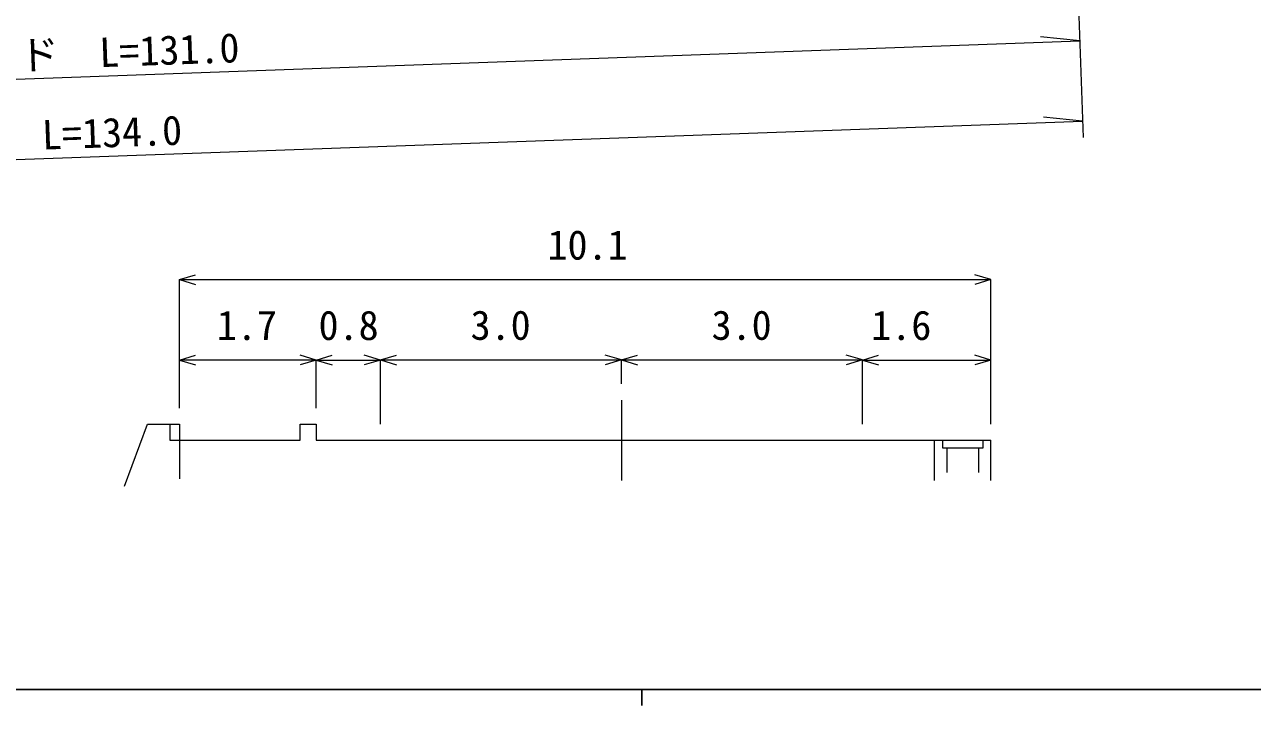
# Model space of a CAD drawing. Units: millimetres at full size, sheet at 1:1000, with parts at other scales. Extents: x 40000 to 680000, y 20000 to 380000.
# Drawn here: x 229574 to 306004, y 204000 to 246357 of the extents above; entities that cross this region are included whole.
import ezdxf
from ezdxf.enums import TextEntityAlignment as Align

# ---------------------------------------------------------------- set-up
doc = ezdxf.new("R2010")
doc.units = ezdxf.units.MM
doc.header["$LTSCALE"] = 1000
doc.linetypes.add('CHAIN', pattern=[18.5, 12, -1.5, 3.5, -1.5])
for name, color, linetype, lineweight in [('M-BGD', 7, 'Continuous', 13), ('M-BMK', 2, 'CHAIN', 13), ('M-STR-HTXT', 7, 'Continuous', 13), ('M-TTL-BAND', 7, 'Continuous', 25)]:
    doc.layers.add(name, color=color, linetype=linetype, lineweight=lineweight)
doc.styles.add('ＭＳ ゴシック', font='')
doc.styles.get('ＭＳ ゴシック').set_extended_font_data('MS Gothic')

msp = doc.modelspace()

# ---------------------------------------------------------------- linework, layer by layer
at = {"layer": 'M-BGD'}
for p, q in [((286223, 217997), (286223, 220497)), ((289723, 217997), (289723, 220497)), ((286973, 219997), (286973, 218497)), ((288973, 218497), (288973, 219997))]:
    msp.add_line(p, q, dxfattribs=at)
for points in [[(235798, 217637), (237223, 221497), (239223, 221497), (239223, 218097)], [(238623, 221497), (238623, 220497), (246723, 220497), (246723, 221497), (247723, 221497), (247723, 220497), (289723, 220497)]]:
    msp.add_lwpolyline(points, dxfattribs=at)
msp.add_lwpolyline([(286723, 220497), (289223, 220497), (289223, 219997), (286723, 219997)], close=True, dxfattribs=at)
at = {"layer": 'M-BMK'}
msp.add_line((266723, 222997), (266723, 217997), dxfattribs=at)
at = {"layer": 'M-STR-HTXT'}
for p, q in [((294888, 255561), (295468, 239339)), ((295254, 245335), (292812, 245590)), ((164531, 240665), (295254, 245335)), ((164709, 235668), (295432, 240338)), ((295432, 240338), (292990, 240593)), ((239223, 230487), (240223, 230787)), ((239223, 222497), (239223, 230497)), ((239223, 230487), (289723, 230487)), ((239223, 230487), (240223, 230187)), ((289723, 230487), (288723, 230787)), ((289723, 230487), (288723, 230187)), ((289723, 221497), (289723, 230497)), ((239223, 225487), (240223, 225787)), ((247723, 225487), (239223, 225487)), ((239223, 225487), (240223, 225187)), ((247723, 225487), (246723, 225787)), ((247723, 225487), (246723, 225187)), ((247723, 225487), (248723, 225787)), ((247723, 222497), (247723, 225497)), ((247723, 225487), (251723, 225487)), ((247723, 225487), (248723, 225187)), ((251723, 225487), (250723, 225787)), ((251723, 225487), (250723, 225187)), ((251723, 225497), (252723, 225797)), ((251723, 221497), (251723, 225507)), ((251723, 225497), (266723, 225497)), ((251723, 225497), (252723, 225197)), ((266723, 225497), (265723, 225797)), ((266723, 225497), (265723, 225197)), ((266723, 225497), (267723, 225797)), ((266723, 223997), (266723, 225507)), ((266723, 225497), (281723, 225497)), ((266723, 225497), (267723, 225197)), ((281723, 225497), (280723, 225797)), ((281723, 225497), (280723, 225197)), ((281723, 225487), (282723, 225787)), ((281723, 221497), (281723, 225507)), ((281723, 225487), (289723, 225487)), ((281723, 225487), (282723, 225187)), ((289723, 225487), (288723, 225787)), ((289723, 225487), (288723, 225187))]:
    msp.add_line(p, q, dxfattribs=at)
at = {"layer": 'M-TTL-BAND'}
for p, q in [((40000, 205000), (579000, 205000)), ((268000, 205000), (268000, 204000))]:
    msp.add_line(p, q, dxfattribs=at)

# ---------------------------------------------------------------- texts
at = {"layer": 'M-STR-HTXT', "style": 'ＭＳ ゴシック'}
for s, p in [('ストンガード\u3000L=131.0', (229892, 243000)), ('側\u3000溝\u3000L=134.0', (230071, 238003))]:
    msp.add_text(s, height=1833, rotation=2.046, dxfattribs=at).set_placement(p, align=Align.BOTTOM_CENTER)
for s, p in [('10.1', (264619, 232650)), ('0.8', (249745, 227650)), ('3.0', (259208, 227660)), ('3.0', (274208, 227660)), ('1.6', (284145, 227650)), ('1.7', (243414, 227650))]:
    msp.add_text(s, height=1833, dxfattribs=at).set_placement(p, align=Align.MIDDLE_CENTER)

doc.saveas('drawing.dxf')
